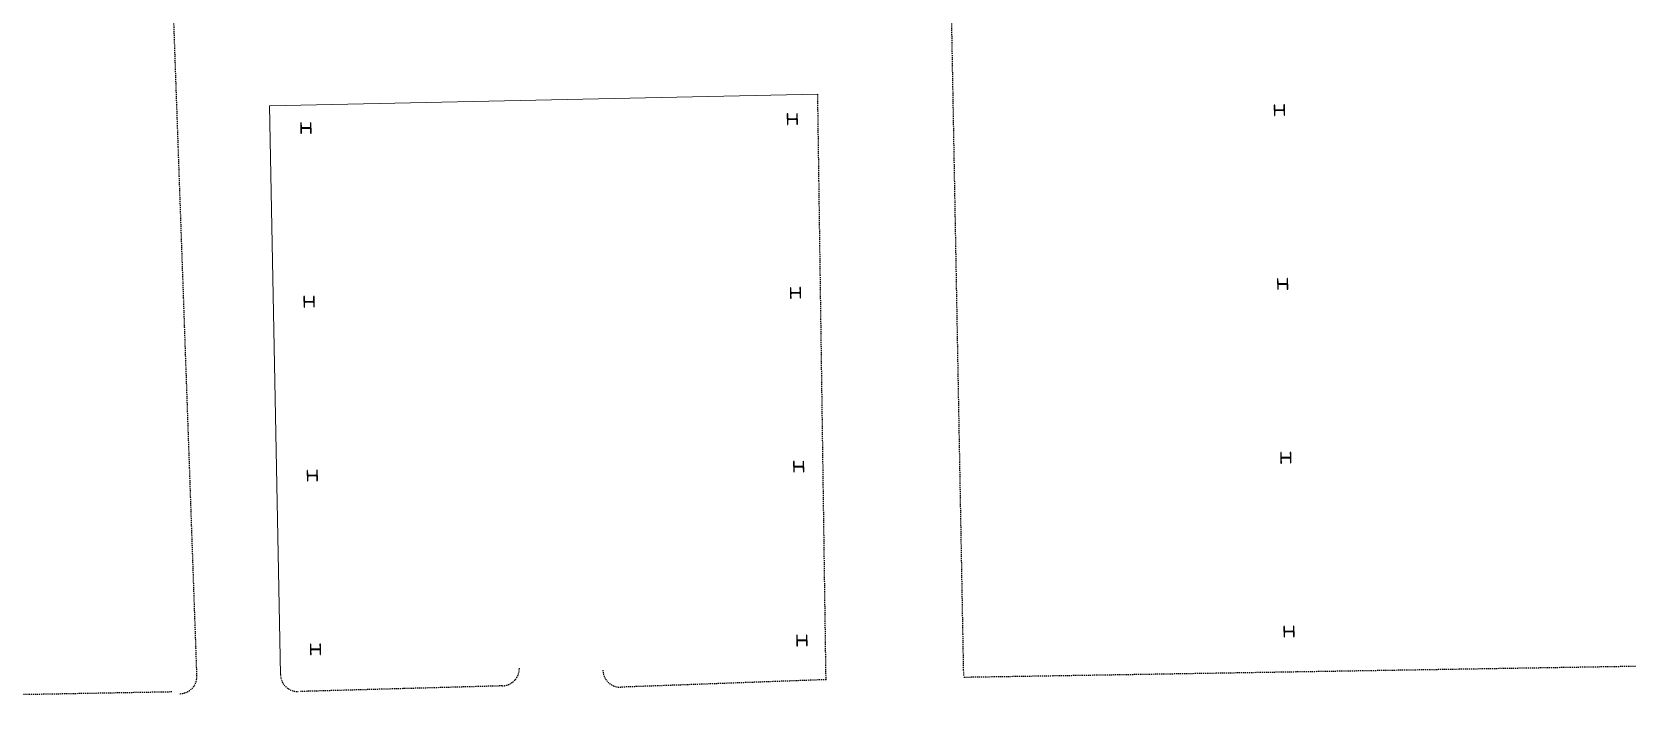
# Model space of a CAD drawing. Header units: millimetres. Extents: x 3476 to 38328, y 1439 to 26921.
# Drawn here: x 20994 to 25578, y 16548 to 18479 of the extents above; entities that cross this region are included whole.
import ezdxf

# ---------------------------------------------------------------- set-up
doc = ezdxf.new("R2010")
doc.units = ezdxf.units.MM
doc.header["$LTSCALE"] = 100
doc.header["$MEASUREMENT"] = 0
doc.linetypes.add('DOT', pattern=[0.055, 0.03, -0.025])
doc.layers.add('A-KOLOM', color=7, linetype='CONTINUOUS')
doc.layers.add('CIRCULATIE', color=4, linetype='DOT')

msp = doc.modelspace()

# ---------------------------------------------------------------- linework, layer by layer
at = {"layer": 'A-KOLOM'}
for points in [[(24593.32, 18239.22), (24592.77, 18269.22), (24591.37, 18269.19), (24591.59, 18257.32, -0.4142135), (24588.94, 18254.57), (24568.14, 18254.19, -0.4142136), (24565.39, 18256.84), (24565.18, 18268.71), (24563.78, 18268.68), (24564.33, 18238.69), (24565.73, 18238.71), (24565.51, 18250.59, -0.4142136), (24568.16, 18253.34), (24588.95, 18253.72, -0.4142136), (24591.7, 18251.07), (24591.92, 18239.19)], [(21795.79, 18187.95), (21795.24, 18217.94), (21793.84, 18217.92), (21794.06, 18206.04, -0.4142135), (21791.41, 18203.29), (21770.61, 18202.91, -0.4142136), (21767.86, 18205.56), (21767.65, 18217.44), (21766.25, 18217.41), (21766.8, 18187.42), (21768.2, 18187.44), (21767.98, 18199.31, -0.4142136), (21770.63, 18202.06), (21791.42, 18202.44, -0.4142136), (21794.17, 18199.79), (21794.39, 18187.92)], [(23193.56, 18213.57), (23193.01, 18243.56), (23191.61, 18243.53), (23191.82, 18231.66, -0.4142135), (23189.17, 18228.91), (23168.38, 18228.53, -0.4142136), (23165.63, 18231.18), (23165.41, 18243.05), (23164.01, 18243.03), (23164.56, 18213.03), (23165.96, 18213.06), (23165.74, 18224.93, -0.4142136), (23168.39, 18227.68), (23189.19, 18228.06, -0.4142136), (23191.94, 18225.41), (23192.16, 18213.54)], [(23202.72, 17713.65), (23202.17, 17743.64), (23200.77, 17743.62), (23200.99, 17731.75, -0.4142135), (23198.34, 17729), (23177.54, 17728.62, -0.4142136), (23174.79, 17731.27), (23174.57, 17743.14), (23173.17, 17743.11), (23173.72, 17713.12), (23175.12, 17713.14), (23174.91, 17725.02, -0.4142136), (23177.56, 17727.77), (23198.35, 17728.15, -0.4142136), (23201.1, 17725.5), (23201.32, 17713.62)], [(24602.48, 17739.3), (24601.93, 17769.3), (24600.53, 17769.27), (24600.75, 17757.4, -0.4142135), (24598.1, 17754.65), (24577.3, 17754.27, -0.4142136), (24574.56, 17756.92), (24574.34, 17768.79), (24572.94, 17768.77), (24573.49, 17738.77), (24574.89, 17738.8), (24574.67, 17750.67, -0.4142136), (24577.32, 17753.42), (24598.12, 17753.8, -0.4142136), (24600.87, 17751.15), (24601.08, 17739.28)], [(21804.95, 17688.03), (21804.4, 17718.03), (21803, 17718), (21803.22, 17706.13, -0.4142135), (21800.57, 17703.38), (21779.77, 17703, -0.4142136), (21777.03, 17705.65), (21776.81, 17717.52), (21775.41, 17717.49), (21775.96, 17687.5), (21777.36, 17687.53), (21777.14, 17699.4, -0.4142136), (21779.79, 17702.15), (21800.59, 17702.53, -0.4142136), (21803.34, 17699.88), (21803.55, 17688.01)], [(23211.88, 17213.73), (23211.33, 17243.73), (23209.93, 17243.7), (23210.15, 17231.83, -0.4142135), (23207.5, 17229.08), (23186.7, 17228.7, -0.4142136), (23183.95, 17231.35), (23183.74, 17243.22), (23182.34, 17243.2), (23182.89, 17213.2), (23184.29, 17213.23), (23184.07, 17225.1, -0.4142136), (23186.72, 17227.85), (23207.51, 17228.23, -0.4142136), (23210.26, 17225.58), (23210.48, 17213.71)], [(24611.65, 17239.39), (24611.1, 17269.38), (24609.7, 17269.36), (24609.91, 17257.48, -0.4142135), (24607.26, 17254.74), (24586.47, 17254.35, -0.4142136), (24583.72, 17257), (24583.5, 17268.88), (24582.1, 17268.85), (24582.65, 17238.86), (24584.05, 17238.88), (24583.83, 17250.76, -0.4142136), (24586.48, 17253.5), (24607.28, 17253.89, -0.4142136), (24610.03, 17251.24), (24610.25, 17239.36)], [(21814.12, 17188.11), (21813.57, 17218.11), (21812.17, 17218.08), (21812.38, 17206.21, -0.4142135), (21809.73, 17203.46), (21788.94, 17203.08, -0.4142136), (21786.19, 17205.73), (21785.97, 17217.6), (21784.57, 17217.58), (21785.12, 17187.58), (21786.52, 17187.61), (21786.3, 17199.48, -0.4142136), (21788.95, 17202.23), (21809.75, 17202.61, -0.4142136), (21812.5, 17199.96), (21812.72, 17188.09)], [(23221.04, 16713.82), (23220.49, 16743.81), (23219.09, 16743.79), (23219.31, 16731.91, -0.4142135), (23216.66, 16729.16), (23195.86, 16728.78, -0.4142136), (23193.12, 16731.43), (23192.9, 16743.31), (23191.5, 16743.28), (23192.05, 16713.29), (23193.45, 16713.31), (23193.23, 16725.18, -0.4142136), (23195.88, 16727.93), (23216.68, 16728.31, -0.4142136), (23219.43, 16725.66), (23219.64, 16713.79)], [(24620.81, 16739.47), (24620.26, 16769.47), (24618.86, 16769.44), (24619.08, 16757.57, -0.4142135), (24616.43, 16754.82), (24595.63, 16754.44, -0.4142136), (24592.88, 16757.09), (24592.66, 16768.96), (24591.26, 16768.94), (24591.81, 16738.94), (24593.21, 16738.97), (24593, 16750.84, -0.4142136), (24595.65, 16753.59), (24616.44, 16753.97, -0.4142136), (24619.19, 16751.32), (24619.41, 16739.45)], [(21823.28, 16688.2), (21822.73, 16718.19), (21821.33, 16718.17), (21821.55, 16706.3, -0.4142135), (21818.9, 16703.55), (21798.1, 16703.16, -0.4142136), (21795.35, 16705.82), (21795.13, 16717.69), (21793.73, 16717.66), (21794.28, 16687.67), (21795.68, 16687.69), (21795.47, 16699.57, -0.4142136), (21798.12, 16702.32), (21818.91, 16702.7, -0.4142136), (21821.66, 16700.05), (21821.88, 16688.17)]]:
    msp.add_lwpolyline(points, format="xyb", close=True, dxfattribs=at)
at = {"layer": 'CIRCULATIE'}
for p, q in [((23671.36, 16627.69), (23605.02, 20247.08)), ((21467.9, 16626.16), (21386.63, 18932.69)), ((23275.69, 16615.58), (23251.83, 18300.02)), ((25703.27, 16655.42), (23671.46, 16621.98)), ((22345.26, 16597.68), (21762.99, 16581.48)), ((23275.69, 16615.58), (22685.54, 16593.95)), ((21396.03, 16580.28), (19640.83, 16548.11))]:
    msp.add_line(p, q, dxfattribs=at)
at = {"layer": 'CIRCULATIE', "linetype": 'Continuous', "lineweight": 15}
for p, q in [((21676.8, 18266.88), (23251.83, 18300.02)), ((21707.86, 16630.55), (21676.8, 18266.88))]:
    msp.add_line(p, q, dxfattribs=at)
at = {"layer": 'CIRCULATIE'}
for centre, start, end in [((22344.34, 16647.67), 271.05, 1.05), ((22684.62, 16643.94), 181.05, 271.05), ((21417.91, 16625.24), 271.05, 1.05), ((21757.85, 16631.47), 181.05, 271.05)]:
    msp.add_arc(centre, 50, start, end, dxfattribs=at)

doc.saveas('drawing.dxf')
